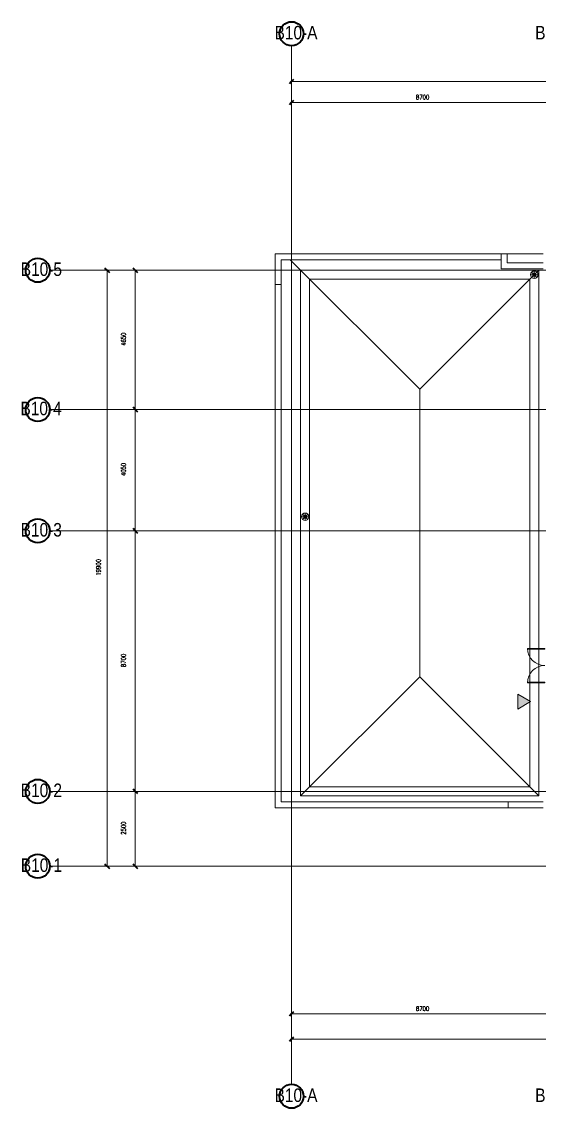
# Model space of a CAD drawing. Header units: millimetres. Extents: x 147592 to 208617, y -27981 to 8299.
# Drawn here: x 147592 to 164868, y -27981 to 8299 of the extents above; entities that cross this region are included whole.
import ezdxf

# ---------------------------------------------------------------- set-up
doc = ezdxf.new("R2010")
doc.units = ezdxf.units.MM
doc.linetypes.add('轴网线', pattern=[22.24, 12.7, -3.18, 3.18, -3.18])
for name, color, linetype, lineweight in [('A-____-____-DIMS', 7, 'Continuous', 5), ('A-____-____-DIMS-100', 7, 'Continuous', 5), ('A-DETL-____-OTLN', 7, 'Continuous', 5), ('A-DETL-GENF-OTLN', 7, 'Continuous', 5), ('A-GENM-____-OTLN', 7, 'Continuous', 5), ('A-WALL-____-OTLN', 7, 'Continuous', 13), ('Q-SPCQ-____-OTLN', 7, 'Continuous', 5), ('S-GRID-____-IDEN', 7, 'Continuous', 5), ('S-GRID-____-OTLN', 7, 'Continuous', 5)]:
    doc.layers.add(name, color=color, linetype=linetype, lineweight=lineweight)
doc.layers.add('A-DOOR-____-OTLN', color=5, linetype='Continuous', lineweight=13, true_color=0x0000ff)
doc.layers.add('A-FLOR-____-OTLN', color=7, linetype='Continuous', lineweight=13, true_color=0x007f00)
doc.styles.add('RomanD', font='romand__.ttf', dxfattribs={"width": 0.7, "height": 150})
doc.styles.add('TJ_FangSong_Narrow', font='', dxfattribs={"height": 450})
doc.styles.get('TJ_FangSong_Narrow').set_extended_font_data('TJ_FangSong_Narrow')
doc.dimstyles.new('对角线_-_1_5mm_RomanD_1_20', dxfattribs={"dimscale": 304.8, "dimtxt": 150.53621, "dimasz": 0.492126, "dimexe": 0.656168, "dimexo": 0.0625, "dimgap": 0.164042, "dimtad": 1, "dimdec": 0, "dimzin": 0, "dimdsep": 46, "dimtxsty": 'RomanD', "dimblk1": 'OBLIQUE', "dimblk2": 'OBLIQUE', "dimsah": 1, "dimcen": 0.09, "dimazin": 0, "dimtfac": 1, "dimtdec": 4, "dimtix": 1, "dimtmove": 2, "dimatfit": 3, "dimfxl": 1.64042, "dimfxlon": 1, "dimtvp": 1, "dimtolj": 1, "dimtzin": 0, "dimarcsym": 2})
doc.dimstyles.new('对角线_-_1_5mm_RomanD_1_20_1', dxfattribs={"dimscale": 304.8, "dimtxt": 150.53621, "dimasz": 0.492126, "dimexe": 0.656168, "dimexo": 0.0625, "dimgap": 0.164042, "dimtad": 1, "dimdec": 0, "dimzin": 0, "dimdsep": 46, "dimtxsty": 'RomanD', "dimblk1": 'OBLIQUE', "dimblk2": 'OBLIQUE', "dimsah": 1, "dimcen": 0.09, "dimazin": 0, "dimtfac": 1, "dimtdec": 4, "dimtix": 1, "dimtmove": 0, "dimatfit": 3, "dimfxl": 1.64042, "dimfxlon": 1, "dimtvp": 1, "dimtolj": 1, "dimtzin": 0, "dimarcsym": 2})

# ---------------------------------------------------------------- blocks, each defined once
blk = doc.blocks.new('门嵌板_平开有框双扇 - 无横档-2126481-ELV_4F')
at = {"layer": 'A-DOOR-____-OTLN', "color": 251, "lineweight": 5, "true_color": 0x515151}
for p, q in [((-550, 525), (-575, 525)), ((-575, 525), (-575, -50)), ((-550, -50), (-550, 525)), ((550, -50), (550, 525)), ((550, 525), (575, 525)), ((575, 525), (575, -50)), ((-575, -50), (-550, -50)), ((575, -50), (550, -50))]:
    blk.add_line(p, q, dxfattribs=at)
for centre, start, end in [((-575, -50), 0, 89.9995), ((575, -50), 90.0005, 180)]:
    blk.add_arc(centre, 575, start, end, dxfattribs=at)
blk = doc.blocks.new('雨水斗 2d - 地漏 R100-669040-ELV_4F')
at = {"layer": 'Q-SPCQ-____-OTLN', "color": 251, "true_color": 0x515151}
for p, q in [((-125, 0), (-60, 0)), ((-42, 42), (-88, 88)), ((125, 0), (-60, 0)), ((88, 88), (-42, -42)), ((-42, 42), (88, -88)), ((0, 60), (0, 125)), ((0, 60), (0, -125)), ((-88, -88), (-42, -42))]:
    blk.add_line(p, q, dxfattribs=at)
for radius in [125, 60]:
    blk.add_circle((0, 0), radius, dxfattribs=at)
blk = doc.blocks.new('标记_消防救援窗_平立面联动 - 标记_消防救援窗_平立面联动-1856936-ELV_4F')
at = {"layer": 'A-GENM-____-OTLN', "true_color": 0xff8888}
blk.add_hatch(color=11, dxfattribs=at).paths.add_polyline_path([(250, -933), (0, -500), (-250, -933)], flags=0)
at = {"layer": 'A-DETL-GENF-OTLN', "color": 251, "true_color": 0x515151}
for p, q in [((0, -500), (-250, -933)), ((250, -933), (0, -500)), ((-250, -933), (250, -933))]:
    blk.add_line(p, q, dxfattribs=at)
blk = doc.blocks.new('DIMBLOCK1-ELV_4F')
at = {"layer": 'A-____-____-DIMS-100', "color": 250, "true_color": 0x444444, "transparency": 16777216}
for p, q in [((152086, -17400), (151183, -17400)), ((151383, -19900), (151383, -17400)), ((151383, -17400), (152086, -17400)), ((153254, -19900), (151183, -19900)), ((151383, -19900), (153254, -19900))]:
    blk.add_line(p, q, dxfattribs=at)
at = {"layer": 'A-____-____-DIMS-100', "color": 250, "lineweight": 35, "true_color": 0x444444, "transparency": 16777216}
for p, q in [((151383, -17400), (151308, -17325)), ((151383, -17400), (151458, -17475)), ((151383, -19900), (151308, -19825)), ((151383, -19900), (151458, -19975))]:
    blk.add_line(p, q, dxfattribs=at)
at = {"layer": 'A-____-____-DIMS-100', "color": 0, "transparency": 16777216, "insert": (150913, -18847), "char_height": 150, "width": 472.45, "attachment_point": 1, "rotation": 90, "line_spacing_factor": 1.146391, "style": 'RomanD'}
blk.add_mtext('2500', dxfattribs=at)
blk = doc.blocks.new('_Oblique')
at = {"color": 0, "linetype": 'ByBlock', "lineweight": -2}
blk.add_line((-0.5, -0.5), (0.5, 0.5), dxfattribs=at)
blk = doc.blocks.new('DIMBLOCK2-ELV_4F')
at = {"layer": 'A-____-____-DIMS-100', "color": 250, "true_color": 0x444444, "transparency": 16777216}
for p, q in [((150883, -8700), (151583, -8700)), ((151383, -8700), (150883, -8700)), ((151383, -17400), (151383, -8700)), ((152086, -17400), (151183, -17400)), ((151383, -17400), (152086, -17400))]:
    blk.add_line(p, q, dxfattribs=at)
at = {"layer": 'A-____-____-DIMS-100', "color": 250, "lineweight": 35, "true_color": 0x444444, "transparency": 16777216}
for p, q in [((151383, -8700), (151308, -8625)), ((151383, -8700), (151458, -8775)), ((151383, -17400), (151308, -17325)), ((151383, -17400), (151458, -17475))]:
    blk.add_line(p, q, dxfattribs=at)
at = {"layer": 'A-____-____-DIMS-100', "color": 0, "transparency": 16777216, "insert": (150913, -13247), "char_height": 150, "width": 472.45, "attachment_point": 1, "rotation": 90, "line_spacing_factor": 1.146391, "style": 'RomanD'}
blk.add_mtext('8700', dxfattribs=at)
blk = doc.blocks.new('DIMBLOCK3-ELV_4F')
at = {"layer": 'A-____-____-DIMS-100', "color": 250, "true_color": 0x444444, "transparency": 16777216}
for p, q in [((152086, -4650), (151183, -4650)), ((151383, -8700), (151383, -4650)), ((151383, -4650), (152086, -4650)), ((150883, -8700), (151583, -8700)), ((151383, -8700), (150883, -8700))]:
    blk.add_line(p, q, dxfattribs=at)
at = {"layer": 'A-____-____-DIMS-100', "color": 250, "lineweight": 35, "true_color": 0x444444, "transparency": 16777216}
for p, q in [((151383, -4650), (151308, -4575)), ((151383, -4650), (151458, -4725)), ((151383, -8700), (151308, -8625)), ((151383, -8700), (151458, -8775))]:
    blk.add_line(p, q, dxfattribs=at)
at = {"layer": 'A-____-____-DIMS-100', "color": 0, "transparency": 16777216, "insert": (150913, -6872), "char_height": 150, "width": 472.45, "attachment_point": 1, "rotation": 90, "line_spacing_factor": 1.146391, "style": 'RomanD'}
blk.add_mtext('4050', dxfattribs=at)
blk = doc.blocks.new('DIMBLOCK4-ELV_4F')
at = {"layer": 'A-____-____-DIMS-100', "color": 250, "lineweight": 35, "true_color": 0x444444, "transparency": 16777216}
for p, q in [((151383, 0), (151308, 75)), ((151383, 0), (151458, -75)), ((151383, -4650), (151308, -4575)), ((151383, -4650), (151458, -4725))]:
    blk.add_line(p, q, dxfattribs=at)
at = {"layer": 'A-____-____-DIMS-100', "color": 250, "true_color": 0x444444, "transparency": 16777216}
for p, q in [((152786, 0), (151183, 0)), ((151383, -4650), (151383, 0)), ((151383, 0), (152786, 0)), ((152086, -4650), (151183, -4650)), ((151383, -4650), (152086, -4650))]:
    blk.add_line(p, q, dxfattribs=at)
at = {"layer": 'A-____-____-DIMS-100', "color": 0, "transparency": 16777216, "insert": (150913, -2522), "char_height": 150, "width": 472.45, "attachment_point": 1, "rotation": 90, "line_spacing_factor": 1.146391, "style": 'RomanD'}
blk.add_mtext('4650', dxfattribs=at)
blk = doc.blocks.new('DIMBLOCK5-ELV_4F')
at = {"layer": 'A-____-____-DIMS-100', "color": 250, "lineweight": 35, "true_color": 0x444444, "transparency": 16777216}
for p, q in [((150441, 0), (150366, 75)), ((150441, 0), (150516, -75)), ((150441, -19900), (150366, -19825)), ((150441, -19900), (150516, -19975))]:
    blk.add_line(p, q, dxfattribs=at)
at = {"layer": 'A-____-____-DIMS-100', "color": 250, "true_color": 0x444444, "transparency": 16777216}
for p, q in [((152312, 0), (150241, 0)), ((150441, -19900), (150441, 0)), ((150441, 0), (152312, 0)), ((152312, -19900), (150241, -19900)), ((150441, -19900), (152312, -19900))]:
    blk.add_line(p, q, dxfattribs=at)
at = {"layer": 'A-____-____-DIMS-100', "color": 0, "transparency": 16777216, "insert": (150080, -10196), "char_height": 150, "width": 590.57, "attachment_point": 1, "rotation": 90, "line_spacing_factor": 1.146391, "style": 'RomanD'}
blk.add_mtext('19900', dxfattribs=at)
blk = doc.blocks.new('DIMBLOCK6-ELV_4F')
at = {"layer": 'A-____-____-DIMS-100', "color": 250, "lineweight": 35, "true_color": 0x444444, "transparency": 16777216}
for p, q in [((156600, 5605), (156525, 5530)), ((156600, 5605), (156675, 5680)), ((165300, 5605), (165225, 5530)), ((165300, 5605), (165375, 5680))]:
    blk.add_line(p, q, dxfattribs=at)
at = {"layer": 'A-____-____-DIMS-100', "color": 250, "true_color": 0x444444, "transparency": 16777216}
for p, q in [((156600, 4901), (156600, 5805)), ((156600, 5605), (165300, 5605)), ((156600, 5605), (156600, 4901)), ((165300, 4485), (165300, 5805)), ((165300, 5605), (165300, 4485))]:
    blk.add_line(p, q, dxfattribs=at)
at = {"layer": 'A-____-____-DIMS-100', "color": 0, "transparency": 16777216, "insert": (160753, 5854), "char_height": 150, "width": 472.45, "attachment_point": 1, "line_spacing_factor": 1.146391, "style": 'RomanD'}
blk.add_mtext('8700', dxfattribs=at)
blk = doc.blocks.new('DIMBLOCK10-ELV_4F')
at = {"layer": 'A-____-____-DIMS-100', "color": 250, "lineweight": 35, "true_color": 0x444444, "transparency": 16777216}
for p, q in [((156600, 6305), (156525, 6230)), ((156600, 6305), (156675, 6380)), ((191400, 6305), (191325, 6230)), ((191400, 6305), (191475, 6380))]:
    blk.add_line(p, q, dxfattribs=at)
at = {"layer": 'A-____-____-DIMS-100', "color": 250, "true_color": 0x444444, "transparency": 16777216}
for p, q in [((156600, 4901), (156600, 6505)), ((156600, 6305), (191400, 6305)), ((156600, 6305), (156600, 4901)), ((191400, 3539), (191400, 6505)), ((191400, 6305), (191400, 3539))]:
    blk.add_line(p, q, dxfattribs=at)
at = {"layer": 'A-____-____-DIMS-100', "color": 0, "transparency": 16777216, "insert": (173754, 6554), "char_height": 150, "width": 590.57, "attachment_point": 1, "line_spacing_factor": 1.146391, "style": 'RomanD'}
blk.add_mtext('34800', dxfattribs=at)
blk = doc.blocks.new('DIMBLOCK11-ELV_4F')
at = {"layer": 'A-____-____-DIMS-100', "color": 250, "true_color": 0x444444, "transparency": 16777216}
for p, q in [((156600, -24328), (156600, -25028)), ((156600, -24828), (156600, -24328)), ((165300, -24328), (165300, -25028)), ((165300, -24828), (165300, -24328)), ((156600, -24828), (165300, -24828))]:
    blk.add_line(p, q, dxfattribs=at)
at = {"layer": 'A-____-____-DIMS-100', "color": 250, "lineweight": 35, "true_color": 0x444444, "transparency": 16777216}
for p, q in [((156600, -24828), (156525, -24903)), ((156600, -24828), (156675, -24753)), ((165300, -24828), (165225, -24903)), ((165300, -24828), (165375, -24753))]:
    blk.add_line(p, q, dxfattribs=at)
at = {"layer": 'A-____-____-DIMS-100', "color": 0, "transparency": 16777216, "insert": (160753, -24579), "char_height": 150, "width": 472.45, "attachment_point": 1, "line_spacing_factor": 1.146391, "style": 'RomanD'}
blk.add_mtext('8700', dxfattribs=at)
blk = doc.blocks.new('DIMBLOCK15-ELV_4F')
at = {"layer": 'A-____-____-DIMS-100', "color": 250, "true_color": 0x444444, "transparency": 16777216}
for p, q in [((156600, -25178), (156600, -25878)), ((156600, -25678), (156600, -25178)), ((191400, -25178), (191400, -25878)), ((191400, -25678), (191400, -25178)), ((156600, -25678), (191400, -25678))]:
    blk.add_line(p, q, dxfattribs=at)
at = {"layer": 'A-____-____-DIMS-100', "color": 250, "lineweight": 35, "true_color": 0x444444, "transparency": 16777216}
for p, q in [((156600, -25678), (156525, -25753)), ((156600, -25678), (156675, -25603)), ((191400, -25678), (191325, -25753)), ((191400, -25678), (191475, -25603))]:
    blk.add_line(p, q, dxfattribs=at)
at = {"layer": 'A-____-____-DIMS-100', "color": 0, "transparency": 16777216, "insert": (173754, -25429), "char_height": 150, "width": 590.57, "attachment_point": 1, "line_spacing_factor": 1.146391, "style": 'RomanD'}
blk.add_mtext('34800', dxfattribs=at)
blk = doc.blocks.new('轴网 - R4_0-512320-ELV_4F')
at = {"layer": 'S-GRID-____-IDEN', "color": 160, "lineweight": 35, "true_color": 0x4444ff}
blk.add_circle((0, 0), 4, dxfattribs=at)
blk = doc.blocks.new('YXQH_AR_B9-20_rvt-1-ELV_4F')
at = {"layer": 'A-DETL-____-OTLN', "color": 250, "true_color": 0x444444}
for p, q in [((156552.5, 350), (160876.3, -3973.8)), ((156902.5, -17550), (156902.5, 0)), ((164850, 0), (156902.5, 0)), ((157202.5, -17250), (157202.5, -300)), ((164550, -300), (157202.5, -300)), ((164850, 0), (160876.3, -3973.8)), ((164550, -300), (164550, -17250)), ((164850, 0), (164850, -17550)), ((160876.3, -3973.8), (160876.3, -13576.2)), ((156250, -4649.7), (159650.4, -4649.7)), ((156902.5, -17550), (160876.3, -13576.2)), ((164850, -17550), (160876.3, -13576.2)), ((164550, -17250), (157202.5, -17250)), ((164850, -17550), (156902.5, -17550))]:
    blk.add_line(p, q, dxfattribs=at)
at = {"layer": 'A-FLOR-____-OTLN', "color": 8, "lineweight": 5, "true_color": 0x7f7f7f}
for p, q in [((165000, 550), (163600, 550)), ((163600, 550), (163600, 50)), ((163600, 350), (156250, 350)), ((156250, 350), (156250, -17750)), ((163600, 50), (163600, 350)), ((163600, 50), (165000, 50)), ((156250, -480), (156050, -480)), ((156050, -480), (156050, -17950)), ((156250, -17750), (165000, -17750)), ((163825, -17950), (163825, -17750)), ((156050, -17950), (163825, -17950))]:
    blk.add_line(p, q, dxfattribs=at)
at = {"layer": 'A-WALL-____-OTLN', "color": 251, "lineweight": 5, "true_color": 0x515151}
for p, q in [((156050, 550), (163600, 550)), ((163600, 550), (156050, 550)), ((156050, 350), (156050, 550)), ((156050, 550), (156050, 350)), ((163600, 550), (163600, 350)), ((163800, 550), (163600, 550)), ((163600, 550), (163600, 350)), ((163800, 550), (163800, 250)), ((156050, 350), (156050, -17750)), ((156050, -17750), (156050, 350)), ((156250, 350), (156250, -17750)), ((163600, 350), (156250, 350)), ((163600, 350), (163600, 50)), ((163600, 50), (163600, 350)), ((163600, 50), (163800, 50)), ((163800, 250), (165000, 250)), ((165000, 50), (163800, 50)), ((156050, -17950), (156050, -17750)), ((156050, -17750), (156050, -17950)), ((156250, -17750), (165000, -17750)), ((156050, -17950), (165000, -17950)), ((165000, -17950), (156050, -17950))]:
    blk.add_line(p, q, dxfattribs=at)
at = {"layer": 'S-GRID-____-OTLN', "color": 160, "linetype": '轴网线', "true_color": 0x4444ff}
for p, q in [((156600, 7499.5), (156600, -27181.2)), ((199020.5, 0), (148525.8, 0)), ((199020.5, -4650), (148525.8, -4650)), ((199020.5, -8700), (148525.8, -8700)), ((199020.5, -17400), (148525.8, -17400)), ((199020.5, -19900), (148525.8, -19900))]:
    blk.add_line(p, q, dxfattribs=at)
at = {"color": 250, "lineweight": 5, "true_color": 0x444444, "xscale": 99.99999999999993, "yscale": 99.99999999999993, "zscale": 99.99999999999993}
for p, rotation in [((156600, 7899.5), 180), ((148125.8, 0), 89.99999999999984), ((148125.8, -4650), 89.99999999999984), ((148125.8, -8700), 89.99999999999984), ((148125.8, -17400), 89.99999999999984), ((148125.8, -19900), 89.99999999999984), ((156600, -27581.2), 180)]:
    blk.add_blockref('轴网 - R4_0-512320-ELV_4F', p, dxfattribs=dict(at, rotation=rotation))
at = {"color": 251, "lineweight": 5, "true_color": 0x515151}
for p in [(164700, -150), (157052.5, -8230)]:
    blk.add_blockref('雨水斗 2d - 地漏 R100-669040-ELV_4F', p, dxfattribs=at)
for name, p, rotation in [('门嵌板_平开有框双扇 - 无横档-2126481-ELV_4F', (165000, -13200), 90), ('标记_消防救援窗_平立面联动 - 标记_消防救援窗_平立面联动-1856936-ELV_4F', (165080, -14400), 269.9999999999987)]:
    blk.add_blockref(name, p, dxfattribs=dict(at, rotation=rotation))
at = {"layer": 'S-GRID-____-IDEN', "color": 250, "true_color": 0x444444, "char_height": 450, "attachment_point": 1, "style": 'TJ_FangSong_Narrow'}
for s, insert, width in [('B10-A', (156031.7, 8160), 1370.886), ('B10-B', (164731.7, 8160), 1370.886), ('B10-5', (147559.5, 260.6), 1362.869), ('B10-4', (147549.5, -4389.4), 1386.919), ('B10-3', (147556, -8439.4), 1370.886), ('B10-2', (147559.5, -17139.4), 1362.869), ('B10-1', (147562.5, -19639.4), 1354.852), ('B10-A', (156031.7, -27320.7), 1370.886), ('B10-B', (164731.7, -27320.7), 1370.886)]:
    blk.add_mtext(s, dxfattribs=dict(at, insert=insert, width=width))
at = {"layer": 'A-____-____-DIMS', "color": 250, "true_color": 0x444444}
for base, p1, p2, override, picture, middle in [((191400, 6304.7), (156600, 4901.1), (191400, 3538.6), {"dimpost": '<>', "dimfxl": 34826.662137}, 'DIMBLOCK10-ELV_4F', (174000, 6429.7)), ((165300, 5604.7), (156600, 4901.1), (165300, 4484.8), {"dimpost": '<>', "dimfxl": 8709.95669}, 'DIMBLOCK6-ELV_4F', (160950, 5729.7)), ((165300, -24828.3), (156600, -24328.3), (165300, -24328.3), {"dimpost": '<>', "dimfxl": 8700}, 'DIMBLOCK11-ELV_4F', (160950, -24703.3)), ((191400, -25678.4), (156600, -25178.4), (191400, -25178.4), {"dimpost": '<>', "dimfxl": 34800}, 'DIMBLOCK15-ELV_4F', (174000, -25553.4))]:
    dim = blk.add_linear_dim(base=base, p1=p1, p2=p2, dimstyle='对角线_-_1_5mm_RomanD_1_20_1', override=override, dxfattribs=at)
    dim.commit()
    dim.dimension.update_dxf_attribs({"geometry": picture, "text_midpoint": middle})
for base, p1, p2, override, picture, middle in [((150441.1, 0), (152311.7, -19900), (152311.7, 0), {"dimpost": '<>', "dimfxl": 19900}, 'DIMBLOCK5-ELV_4F', (150180, -9900.8)), ((151382.9, 0), (152086.5, -4650), (152786.5, 0), {"dimpost": '<>', "dimfxl": 4702.393008}, 'DIMBLOCK4-ELV_4F', (151013.2, -2285.6)), ((151382.9, -4650), (150882.9, -8700), (152086.5, -4650), {"dimpost": '<>', "dimfxl": 4225.049302}, 'DIMBLOCK3-ELV_4F', (151013.2, -6635.6)), ((151382.9, -8700), (152086.5, -17400), (150882.9, -8700), {"dimpost": '<>', "dimfxl": 8782.85498}, 'DIMBLOCK2-ELV_4F', (151013.2, -13010.6)), ((151382.9, -17400), (153253.6, -19900), (152086.5, -17400), {"dimpost": '<>', "dimfxl": 2758.995983}, 'DIMBLOCK1-ELV_4F', (151013.2, -18610.6))]:
    dim = blk.add_linear_dim(base=base, p1=p1, p2=p2, angle=90, dimstyle='对角线_-_1_5mm_RomanD_1_20', override=override, dxfattribs=at)
    dim.commit()
    dim.dimension.update_dxf_attribs({"geometry": picture, "text_midpoint": middle, "dimtype": 160, "text_rotation": 90})

msp = doc.modelspace()

# ---------------------------------------------------------------- block references
at = {"lineweight": 5}
msp.add_blockref('YXQH_AR_B9-20_rvt-1-ELV_4F', (0, 0), dxfattribs=at)

doc.saveas('drawing.dxf')
